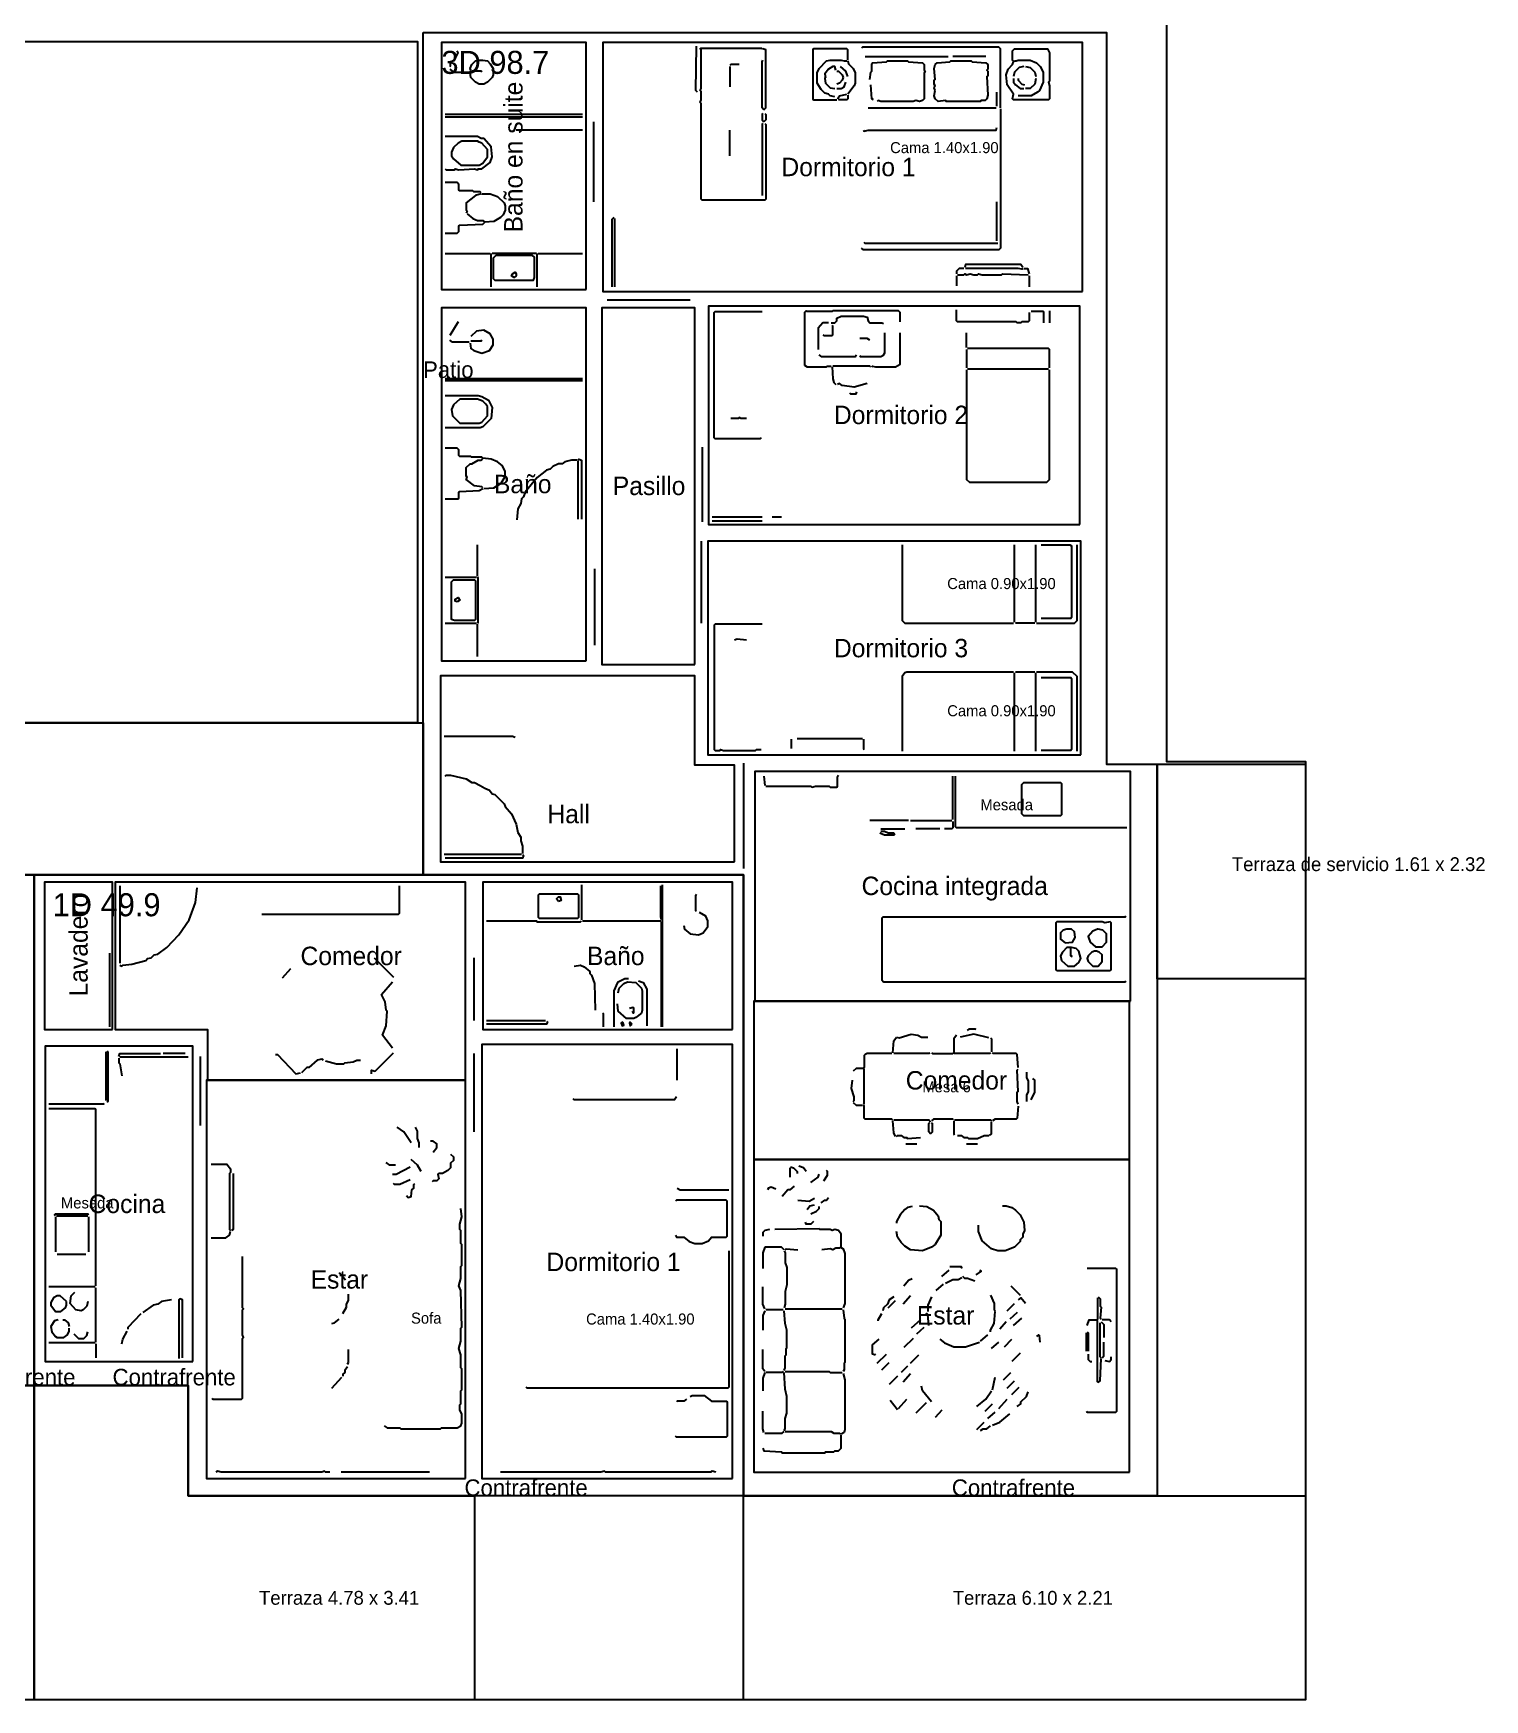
# Model space of a CAD drawing. Header units: metres. Extents: x 0 to 142, y 0 to 33.
# Drawn here: x 16.55 to 32.3, y 0 to 18.08 of the extents above; entities that cross this region are included whole.
import ezdxf

# ---------------------------------------------------------------- set-up
doc = ezdxf.new("R2010")
doc.units = ezdxf.units.M
for name, color, linetype in [('Trazo_Cotas', 9, 'Continuous'), ('Trazo_Entrada', 1, 'Continuous'), ('Trazo_Equipamiento', 8, 'Continuous'), ('Trazo_Estancias', 3, 'Continuous'), ('Trazo_Fachada', 30, 'Continuous'), ('Trazo_Pasillo', 9, 'Continuous'), ('Trazo_Patios', 3, 'Continuous'), ('Trazo_Puertas', 1, 'Continuous'), ('Trazo_Terreno', 7, 'Continuous'), ('Trazo_Unidad', 7, 'Continuous'), ('Trazo_Ventanas', 5, 'Continuous')]:
    doc.layers.add(name, color=color, linetype=linetype)

msp = doc.modelspace()

# ---------------------------------------------------------------- linework, layer by layer
at = {"layer": 'Trazo_Cotas'}
for points in [[(28.75, 10.15), (30.36, 10.15), (30.36, 7.82), (28.75, 7.82)], [(11.52, 2.21), (14.8, 2.21), (14.8, 3.41), (16.56, 3.41), (16.56, 0), (11.52, 0)], [(16.56, 3.41), (18.23, 3.41), (18.23, 2.21), (21.34, 2.21), (21.34, 0), (16.56, 0)], [(24.26, 2.21), (30.36, 2.21), (30.36, 0), (24.26, 0)]]:
    msp.add_lwpolyline(points, close=True, dxfattribs=at)
at = {"layer": 'Trazo_Entrada'}
for p, q in [((20.78, 10.03), (20.78, 9.16)), ((17.47, 8.95), (18.29, 8.95))]:
    msp.add_line(p, q, dxfattribs=at)
at = {"layer": 'Trazo_Equipamiento', "color": 9}
for p, q in [((24.11, 17.72), (24.11, 17.5)), ((25.58, 17.83), (26.48, 17.83)), ((26.89, 17.83), (26.53, 17.83)), ((27.01, 17.29), (27.01, 17.44)), ((25.61, 17.27), (27, 17.27)), ((24.11, 16.75), (24.11, 17.03)), ((27.01, 15.83), (27.01, 16.25)), ((22.86, 16.07), (22.86, 15.33)), ((26.57, 15.45), (26.57, 15.34)), ((27.36, 15.45), (27.36, 15.33)), ((27.58, 15.07), (27.58, 14.94)), ((26.68, 14.67), (26.68, 14.83)), ((26.68, 14.65), (26.68, 14.45)), ((26.69, 14.44), (27.57, 14.44)), ((24.46, 12.83), (23.92, 12.83)), ((23.92, 12.79), (24.46, 12.79)), ((24.67, 12.83), (24.57, 12.83)), ((27.2, 11.69), (27.2, 12.53)), ((27.43, 11.69), (27.43, 12.53)), ((27.42, 11.68), (27.21, 11.68)), ((27.2, 10.29), (27.2, 11.14)), ((27.42, 11.15), (27.21, 11.15)), ((27.43, 10.29), (27.43, 11.14)), ((24.78, 10.32), (24.78, 10.42)), ((24.84, 10.43), (25.55, 10.43)), ((21.85, 9.17), (21.01, 9.17)), ((17.49, 8.83), (17.49, 7.99)), ((20.25, 8.05), (20.46, 7.84)), ((19.34, 7.93), (19.25, 7.83)), ((23.54, 6.72), (23.54, 7.06)), ((26.02, 6.03), (26.14, 6.03)), ((26.68, 6.03), (26.8, 6.03)), ((24.76, 5.77), (24.76, 5.67)), ((19.94, 4.55), (19.87, 4.63)), ((26.41, 4.59), (26.49, 4.66)), ((26.07, 4.38), (25.99, 4.29)), ((26.35, 4.44), (26.43, 4.51)), ((27.16, 4.49), (27.26, 4.39)), ((24.69, 4.23), (24.5, 4.23)), ((24.71, 4.24), (25.33, 4.24)), ((25.83, 4.25), (25.91, 4.33)), ((27.12, 4.22), (27.2, 4.3)), ((27.23, 4.2), (27.15, 4.13)), ((26.18, 4.12), (26.08, 4.03)), ((26.14, 3.97), (26.22, 4.04)), ((27.11, 4.1), (27.04, 4.02)), ((27.19, 4.06), (27.28, 4.14)), ((27.98, 3.78), (27.98, 3.98)), ((26.1, 3.92), (26, 3.82)), ((26.83, 3.89), (26.91, 3.96)), ((26.95, 3.81), (27.03, 3.88)), ((27.09, 3.83), (27.17, 3.91)), ((25.71, 3.65), (25.81, 3.75)), ((25.76, 3.58), (25.84, 3.66)), ((26.04, 3.62), (25.97, 3.55)), ((26.07, 3.65), (26.16, 3.74)), ((27.26, 3.76), (27.17, 3.67)), ((19.79, 3.38), (19.9, 3.5)), ((25.93, 3.51), (25.84, 3.42)), ((25.99, 3.45), (26.07, 3.54)), ((26.96, 3.36), (26.99, 3.5)), ((27.08, 3.47), (27.16, 3.55)), ((27.12, 3.38), (27.2, 3.46)), ((25.94, 3.16), (26.03, 3.26)), ((27.03, 3.16), (27.12, 3.26)), ((27.17, 3.31), (27.25, 3.39)), ((25.85, 3.25), (25.93, 3.15)), ((26.24, 3.22), (26.13, 3.11)), ((26.41, 3.14), (26.34, 3.06)), ((26.88, 3.13), (26.96, 3.21)), ((26.91, 3.05), (26.99, 3.12)), ((26.79, 2.93), (26.87, 3.01)), ((20.85, 2.47), (19.89, 2.47))]:
    msp.add_line(p, q, dxfattribs=at)
at = {"layer": 'Trazo_Equipamiento', "color": 8}
for p, q in [((22.51, 17.2), (21.02, 17.2)), ((22.51, 17.17), (21.02, 17.17)), ((22.51, 17.03), (21.79, 17.03)), ((21.02, 15.69), (21.51, 15.69)), ((21.52, 15.33), (21.52, 15.69)), ((22.01, 15.69), (21.53, 15.69)), ((22.02, 15.33), (22.02, 15.69)), ((22.03, 15.69), (22.51, 15.69)), ((21.16, 14.95), (21.07, 14.8)), ((22.51, 14.33), (21.02, 14.33)), ((22.51, 14.31), (21.02, 14.31)), ((22.46, 13.44), (22.46, 12.81)), ((21.37, 12.19), (21.37, 12.53)), ((21.02, 12.18), (21.36, 12.18)), ((21.02, 11.68), (21.36, 11.68)), ((21.37, 11.32), (21.37, 11.67)), ((24.48, 10.02), (24.49, 9.92)), ((26.53, 9.55), (26.53, 10.02)), ((26.05, 9.54), (25.63, 9.54)), ((25.75, 9.45), (26.01, 9.45)), ((26.07, 9.54), (26.52, 9.54)), ((26.39, 9.45), (26.13, 9.45)), ((22.5, 8.84), (22.5, 8.46)), ((23.38, 7.3), (23.38, 8.84)), ((22.51, 8.45), (23.36, 8.45)), ((23.37, 7.3), (23.37, 8.44)), ((17.38, 7.3), (17.38, 8.1)), ((21.47, 7.37), (22.11, 7.37)), ((17.34, 6.5), (17.34, 7.03)), ((18.23, 6.97), (17.49, 6.97)), ((18.2, 7.01), (17.96, 7.01)), ((16.8, 5.25), (17.14, 5.25)), ((16.79, 5.24), (16.79, 4.86)), ((17.15, 5.24), (17.15, 4.86)), ((17.12, 4.83), (16.81, 4.83)), ((17.22, 4.48), (16.72, 4.48)), ((17.23, 3.88), (17.23, 4.47)), ((17.22, 3.87), (16.72, 3.87)), ((17.23, 3.86), (17.23, 3.71))]:
    msp.add_line(p, q, dxfattribs=at)
at = {"layer": 'Trazo_Equipamiento', "color": 9}
for points in [[(23.76, 17.44), (23.74, 17.46), (23.75, 17.94)], [(24.49, 17.1), (24.5, 17.09), (24.5, 16.28), (24.49, 16.27), (23.81, 16.27), (23.8, 16.28), (23.8, 17.32), (23.79, 17.33), (23.8, 17.36), (23.8, 17.45), (23.79, 17.46), (23.8, 17.48), (23.8, 17.9), (23.79, 17.91), (23.8, 17.92), (24.45, 17.92), (24.46, 17.91)], [(24.48, 17.25), (24.5, 17.27), (24.5, 17.9), (24.47, 17.91)], [(25.39, 17.79), (25.39, 17.9), (25.38, 17.91), (25.02, 17.91), (25.01, 17.9), (25.01, 17.37), (25.02, 17.36), (25.27, 17.36)], [(27.05, 17.27), (27.05, 17.91), (27.03, 17.93), (25.55, 17.93), (25.54, 17.92)], [(24.21, 17.74), (24.12, 17.74), (24.11, 17.73)], [(24.48, 17.25), (24.46, 17.27), (24.46, 17.77), (24.47, 17.79)], [(25.25, 17.39), (25.2, 17.4), (25.18, 17.42), (25.14, 17.43), (25.1, 17.47), (25.06, 17.54), (25.06, 17.65), (25.08, 17.7), (25.16, 17.78), (25.2, 17.79), (25.32, 17.79), (25.35, 17.78), (25.38, 17.78)], [(25.26, 17.68), (25.25, 17.72), (25.23, 17.72), (25.18, 17.69), (25.14, 17.64), (25.15, 17.6)], [(25.39, 17.61), (25.37, 17.67), (25.31, 17.72)], [(25.39, 17.78), (25.4, 17.75), (25.45, 17.7), (25.47, 17.65), (25.47, 17.54), (25.46, 17.51), (25.39, 17.42)], [(25.63, 17.58), (25.64, 17.66), (25.65, 17.67), (25.65, 17.75), (25.66, 17.76), (25.81, 17.77), (25.82, 17.78), (26.04, 17.78), (26.05, 17.77), (26.2, 17.76), (26.22, 17.74), (26.22, 17.68), (26.23, 17.67), (26.22, 17.65), (26.22, 17.37), (26.2, 17.35), (26.17, 17.34), (26.13, 17.35), (26.1, 17.34), (25.75, 17.34), (25.72, 17.35), (25.71, 17.34)], [(27.3, 17.72), (27.25, 17.71), (27.2, 17.66), (27.19, 17.61)], [(27.2, 17.78), (27.22, 17.78), (27.24, 17.79), (27.37, 17.79), (27.44, 17.76), (27.48, 17.72), (27.51, 17.66), (27.51, 17.55), (27.47, 17.46), (27.45, 17.44), (27.38, 17.4), (27.24, 17.4)], [(27.32, 17.72), (27.37, 17.71), (27.42, 17.66), (27.43, 17.61)], [(25.15, 17.6), (25.14, 17.59), (25.15, 17.54), (25.2, 17.49), (25.25, 17.48)], [(25.27, 17.67), (25.29, 17.67), (25.33, 17.63), (25.34, 17.6)], [(25.34, 17.6), (25.33, 17.57), (25.3, 17.54), (25.27, 17.53)], [(25.27, 17.48), (25.32, 17.48), (25.35, 17.5), (25.37, 17.55)], [(27.19, 17.59), (27.19, 17.55), (27.21, 17.52), (27.26, 17.48), (27.3, 17.48)], [(27.24, 17.59), (27.24, 17.57), (27.28, 17.53), (27.31, 17.52)], [(27.43, 17.59), (27.42, 17.53), (27.37, 17.48), (27.32, 17.48)], [(25.28, 17.37), (25.3, 17.4), (25.38, 17.42)], [(25.39, 17.41), (25.39, 17.37), (25.38, 17.36), (25.29, 17.36)], [(25.67, 17.36), (25.65, 17.37), (25.64, 17.52)], [(24.47, 17.21), (24.46, 17.2), (24.46, 17.14), (24.48, 17.12)], [(24.49, 17.21), (24.5, 17.2), (24.5, 17.14), (24.48, 17.12)], [(27.05, 17.26), (27.05, 15.75), (27.03, 15.73), (25.56, 15.73), (25.54, 15.75)], [(24.47, 17.1), (24.46, 17.09), (24.46, 16.32)], [(25.56, 17.03), (25.57, 17.02), (25.61, 17.03), (27, 17.03), (27.01, 17.06)], [(22.85, 16.08), (22.83, 16.06), (22.83, 15.33)], [(27.02, 15.8), (25.58, 15.8), (25.57, 15.81)], [(27.29, 15.54), (27.27, 15.57), (26.67, 15.57), (26.66, 15.54)], [(26.65, 15.53), (26.6, 15.53), (26.57, 15.5), (26.57, 15.47)], [(26.58, 15.46), (26.65, 15.46), (26.66, 15.47), (26.68, 15.46), (26.72, 15.47), (26.76, 15.46), (26.8, 15.46), (26.81, 15.47), (26.85, 15.46), (27.06, 15.46), (27.07, 15.47), (27.35, 15.46)], [(27.29, 15.53), (27.28, 15.52), (27.24, 15.53), (26.67, 15.53)], [(27.3, 15.53), (27.34, 15.53), (27.36, 15.47)], [(24.45, 13.69), (24.44, 13.68), (23.95, 13.68), (23.94, 13.69), (23.94, 15.05), (23.95, 15.06), (24.46, 15.06)], [(25.96, 14.95), (25.96, 15.05), (25.94, 15.07), (25.23, 15.07), (25.22, 15.06), (24.95, 15.06), (24.94, 15.07), (24.92, 15.05), (24.92, 14.48), (24.95, 14.46), (25.16, 14.46), (25.17, 14.47), (25.21, 14.47)], [(25.21, 14.94), (25.25, 14.94), (25.27, 14.96), (25.27, 14.99), (25.32, 15.01), (25.56, 15.01), (25.6, 15), (25.61, 14.96), (25.63, 14.94), (25.76, 14.94), (25.78, 14.93)], [(27.36, 15.05), (27.36, 14.96), (27.35, 14.95), (27.28, 14.95), (27.27, 14.94), (27.23, 14.94), (27.22, 14.95), (26.58, 14.95), (26.57, 14.96), (26.57, 15.08)], [(27.52, 14.94), (27.52, 15.05), (27.51, 15.06), (27.38, 15.06)], [(25.18, 14.94), (25.12, 14.94), (25.07, 14.88), (25.07, 14.65)], [(25.12, 14.81), (25.13, 14.8), (25.22, 14.8), (25.23, 14.81), (25.23, 14.9), (25.22, 14.91)], [(25.79, 14.83), (25.79, 14.61), (25.77, 14.58), (25.75, 14.57), (25.53, 14.57), (25.52, 14.58)], [(25.65, 14.46), (25.66, 14.47), (25.69, 14.46), (25.91, 14.46), (25.96, 14.49), (25.96, 14.83)], [(25.63, 14.75), (25.6, 14.77), (25.52, 14.77)], [(27.58, 14.45), (27.58, 14.65), (27.57, 14.66), (26.69, 14.66)], [(25.48, 14.59), (25.47, 14.57), (25.11, 14.57), (25.08, 14.59)], [(25.64, 14.46), (25.63, 14.47), (25.23, 14.47)], [(25.22, 14.46), (25.23, 14.33), (25.24, 14.29), (25.26, 14.27)], [(26.68, 14.43), (26.68, 13.24), (26.71, 13.21), (27.55, 13.21), (27.58, 13.24), (27.58, 14.43)], [(25.6, 14.28), (25.46, 14.24), (25.33, 14.26), (25.3, 14.28), (25.28, 14.27)], [(25.41, 14.18), (25.42, 14.17), (25.48, 14.17), (25.49, 14.19)], [(24.29, 13.9), (24.23, 13.9), (24.22, 13.91), (24.2, 13.9), (24.12, 13.9)], [(25.98, 12.53), (25.98, 11.71), (26.01, 11.68), (27.19, 11.68)], [(27.44, 11.68), (27.85, 11.68), (27.88, 11.71), (27.88, 12.53)], [(27.49, 12.53), (27.8, 12.53), (27.82, 12.52), (27.82, 11.74), (27.81, 11.73), (27.49, 11.73)], [(24.46, 11.67), (23.95, 11.67), (23.94, 11.66), (23.94, 10.31), (23.95, 10.3), (24, 10.3), (24.01, 10.31), (24.04, 10.3), (24.39, 10.3), (24.4, 10.31), (24.45, 10.31)], [(24.16, 11.5), (24.19, 11.51), (24.29, 11.5)], [(27.19, 11.15), (26.03, 11.15), (26.01, 11.14), (25.98, 11.1), (25.98, 10.29)], [(27.88, 10.29), (27.88, 11.1), (27.83, 11.15), (27.44, 11.15)], [(27.49, 11.09), (27.81, 11.09), (27.82, 11.08), (27.82, 10.31), (27.81, 10.3), (27.49, 10.3)], [(21.78, 10.44), (21.75, 10.45), (21.01, 10.45)], [(25.56, 10.42), (25.56, 10.32), (25.57, 10.31)], [(21.02, 10.02), (21.03, 10.03), (21.08, 10.03), (21.25, 9.99), (21.31, 9.95), (21.34, 9.95), (21.4, 9.92), (21.45, 9.89), (21.5, 9.87), (21.53, 9.83), (21.56, 9.82), (21.66, 9.72), (21.67, 9.69), (21.74, 9.61), (21.79, 9.5), (21.81, 9.41), (21.84, 9.36), (21.84, 9.32), (21.86, 9.26), (21.86, 9.18)], [(21.86, 9.17), (21.87, 9.16), (21.86, 9.13), (21.02, 9.13)], [(17.49, 7.97), (17.51, 7.96), (17.52, 7.97), (17.62, 7.98), (17.77, 8.02), (17.79, 8.04), (17.83, 8.05), (17.86, 8.08), (17.9, 8.09), (18, 8.16), (18.13, 8.3), (18.24, 8.46), (18.31, 8.65), (18.33, 8.81)], [(20.52, 8.83), (20.52, 8.53), (20.51, 8.52), (19.03, 8.52)], [(20.45, 7.07), (20.34, 7.21), (20.38, 7.31), (20.39, 7.47), (20.38, 7.48), (20.37, 7.57), (20.33, 7.65), (20.45, 7.79)], [(26.69, 7.26), (26.71, 7.28), (26.77, 7.28), (26.78, 7.27)], [(25.88, 7.02), (25.89, 7.15), (25.92, 7.19)], [(25.92, 7.19), (25.95, 7.18), (26.08, 7.22), (26.15, 7.21), (26.19, 7.19), (26.26, 7.19)], [(26.57, 7.21), (26.54, 7.17), (26.54, 7.02)], [(26.92, 7.18), (26.76, 7.22), (26.61, 7.19)], [(26.94, 7.18), (26.95, 7.17), (26.95, 7.03)], [(19.18, 7), (19.2, 7), (19.4, 6.79), (19.45, 6.8)], [(19.7, 6.94), (19.68, 6.95), (19.63, 6.94), (19.54, 6.86), (19.52, 6.86), (19.46, 6.8)], [(19.72, 6.93), (19.84, 6.9), (19.92, 6.9), (19.93, 6.91), (20.02, 6.92), (20.06, 6.94), (20.1, 6.94)], [(20.22, 6.79), (20.22, 6.83), (20.26, 6.82), (20.46, 7.02)], [(25.87, 7.01), (25.6, 7.01), (25.58, 7), (25.57, 6.99), (25.57, 6.86), (25.56, 6.85)], [(26.28, 7.02), (26.27, 7.01), (25.89, 7.01)], [(26.3, 7.02), (26.31, 7.01), (26.53, 7.01), (26.54, 7.02)], [(26.94, 7.02), (26.93, 7.01), (26.55, 7.01), (26.54, 7.02)], [(27.24, 6.86), (27.23, 7), (27.22, 7.01), (26.97, 7.01), (26.96, 7.02)], [(25.45, 6.49), (25.46, 6.5), (25.46, 6.54), (25.43, 6.63), (25.44, 6.72)], [(25.56, 6.85), (25.48, 6.85), (25.45, 6.82)], [(25.56, 6.46), (25.57, 6.47), (25.57, 6.84), (25.56, 6.85)], [(27.24, 6.46), (27.23, 6.49), (27.23, 6.59), (27.24, 6.6), (27.23, 6.83), (27.24, 6.84)], [(27.33, 6.81), (27.33, 6.75), (27.35, 6.71), (27.35, 6.6), (27.33, 6.56), (27.33, 6.49)], [(27.38, 6.51), (27.42, 6.59), (27.42, 6.72), (27.4, 6.74)], [(23.53, 6.54), (23.51, 6.51), (22.42, 6.51), (22.41, 6.52)], [(25.45, 6.48), (25.48, 6.45), (25.55, 6.45)], [(25.88, 6.29), (25.87, 6.3), (25.58, 6.3), (25.57, 6.31), (25.57, 6.44), (25.56, 6.45)], [(27.24, 6.44), (27.23, 6.31), (27.22, 6.3), (26.99, 6.3), (26.96, 6.28)], [(20.65, 6.04), (20.57, 6.16), (20.5, 6.21)], [(20.74, 5.99), (20.74, 6.04), (20.72, 6.09), (20.72, 6.17), (20.7, 6.21)], [(25.91, 6.11), (25.89, 6.15), (25.88, 6.28)], [(25.89, 6.29), (26.27, 6.29), (26.29, 6.27)], [(26.29, 6.14), (26.27, 6.16), (26.27, 6.25), (26.28, 6.26)], [(26.29, 6.14), (26.31, 6.16), (26.31, 6.25), (26.3, 6.26)], [(26.53, 6.29), (26.53, 6.3), (26.32, 6.3), (26.3, 6.28)], [(26.54, 6.28), (26.54, 6.14), (26.55, 6.13)], [(26.55, 6.29), (26.94, 6.29), (26.95, 6.28)], [(26.93, 6.12), (26.95, 6.14), (26.95, 6.27)], [(20.89, 5.94), (20.93, 5.99), (20.93, 6.03), (20.89, 6.06), (20.86, 6.06)], [(25.92, 6.11), (25.93, 6.12), (25.97, 6.12), (26, 6.1), (26.03, 6.1), (26.04, 6.09), (26.18, 6.1)], [(26.58, 6.12), (26.62, 6.12), (26.65, 6.1), (26.69, 6.1), (26.7, 6.09), (26.8, 6.09), (26.87, 6.12), (26.92, 6.12)], [(18.48, 5.81), (18.65, 5.81), (18.69, 5.76), (18.69, 5.72), (18.68, 5.71), (18.68, 5.1), (18.69, 5.09)], [(20.48, 5.8), (20.42, 5.8), (20.38, 5.83)], [(20.76, 5.73), (20.72, 5.8), (20.65, 5.86)], [(21.08, 5.92), (21.11, 5.89), (21.11, 5.85), (21.08, 5.82), (21.08, 5.77), (21.05, 5.74), (20.99, 5.71), (20.95, 5.71), (20.94, 5.7), (20.95, 5.65), (20.93, 5.63), (20.89, 5.63), (20.88, 5.62)], [(24.94, 5.73), (24.91, 5.77), (24.86, 5.79)], [(18.72, 5.71), (18.72, 5.1), (18.7, 5.09)], [(20.45, 5.7), (20.49, 5.7), (20.64, 5.78)], [(20.64, 5.64), (20.53, 5.59), (20.47, 5.59), (20.46, 5.6)], [(24.77, 5.78), (24.8, 5.77), (24.84, 5.73), (24.84, 5.71)], [(24.99, 5.61), (25.07, 5.67), (25.08, 5.7)], [(25.13, 5.63), (25.17, 5.69), (25.17, 5.73), (25.16, 5.74)], [(20.6, 5.47), (20.62, 5.45), (20.65, 5.46), (20.66, 5.53), (20.68, 5.55), (20.68, 5.59), (20.69, 5.6)], [(23.54, 5.55), (23.57, 5.53), (24.1, 5.53)], [(24.61, 5.54), (24.56, 5.56), (24.53, 5.55), (24.52, 5.53)], [(24.81, 5.57), (24.76, 5.53), (24.74, 5.53), (24.68, 5.46)], [(24.85, 5.42), (24.97, 5.41), (25.03, 5.44)], [(25.1, 5.39), (25.14, 5.42), (25.16, 5.42), (25.18, 5.45)], [(20.36, 2.97), (20.39, 2.95), (20.53, 2.95), (20.54, 2.94), (20.97, 2.94), (20.98, 2.95), (21.15, 2.95), (21.19, 2.97), (21.2, 3), (21.2, 3.1), (21.18, 3.14), (21.18, 3.2), (21.19, 3.21), (21.19, 3.35), (21.2, 3.36), (21.2, 3.59), (21.19, 3.6), (21.19, 3.74), (21.17, 3.81), (21.19, 3.89), (21.19, 4.03), (21.2, 4.04), (21.19, 4.44), (21.17, 4.49), (21.19, 4.57), (21.19, 4.7), (21.2, 4.71), (21.2, 4.94), (21.19, 4.95), (21.19, 5.09), (21.18, 5.1), (21.18, 5.16), (21.2, 5.24), (21.19, 5.33)], [(23.52, 5.04), (23.53, 5.02), (23.61, 5.02), (23.67, 4.97), (23.73, 4.95), (23.81, 4.95), (23.88, 4.98), (23.91, 5.02), (24.07, 5.02), (24.08, 5.03), (24.08, 5.41), (24.07, 5.42), (23.53, 5.42), (23.52, 5.41)], [(24.95, 5.32), (24.98, 5.36), (25.03, 5.37)], [(24.99, 5.27), (25.05, 5.3), (25.08, 5.33), (25.08, 5.35)], [(26.17, 5.36), (26.25, 5.35), (26.32, 5.31), (26.37, 5.25), (26.38, 5.21), (26.4, 5.19), (26.4, 5.04), (26.34, 4.94), (26.3, 4.91), (26.2, 4.87), (26.07, 4.88), (26.01, 4.92), (25.97, 4.96), (25.93, 5.02), (25.92, 5.08)], [(26.09, 5.35), (26.04, 5.34), (26.01, 5.32), (25.96, 5.26), (25.92, 5.19), (25.92, 5.17)], [(27.07, 5.36), (27.11, 5.36), (27.17, 5.34), (27.21, 5.31), (27.26, 5.26), (27.3, 5.18), (27.31, 5.09), (27.29, 5.05), (27.29, 5.02), (27.26, 4.99), (27.26, 4.97), (27.2, 4.91), (27.1, 4.87), (27.02, 4.87), (26.95, 4.89), (26.85, 4.98), (26.81, 5.08), (26.81, 5.15)], [(18.48, 5.01), (18.64, 5.01), (18.68, 5.04), (18.69, 5.08)], [(24.54, 5.1), (24.49, 5.09), (24.47, 5.07), (24.47, 5.03)], [(25.31, 4.91), (25.32, 4.92), (25.32, 5.05), (25.29, 5.09), (25.25, 5.1), (25.22, 5.09), (25.2, 5.1), (25.09, 5.1), (25.08, 5.11), (24.6, 5.1)], [(25.02, 5.19), (24.99, 5.16), (24.94, 5.16), (24.93, 5.18)], [(24.49, 4.91), (24.47, 4.85), (24.47, 4.68)], [(24.7, 4.88), (24.67, 4.91), (24.49, 4.91)], [(24.71, 4.88), (24.72, 4.89), (24.85, 4.88)], [(25.31, 4.91), (25.3, 4.9), (25.26, 4.9), (25.23, 4.88), (25.2, 4.89), (25.11, 4.88)], [(25.31, 4.91), (25.34, 4.89), (25.36, 4.84), (25.36, 4.3), (25.34, 4.25)], [(18.49, 3.27), (18.5, 3.26), (18.81, 3.26), (18.82, 3.27), (18.82, 3.92), (18.83, 3.93), (18.82, 3.96), (18.82, 4.23), (18.83, 4.24), (18.82, 4.25), (18.82, 4.81)], [(24.1, 4.87), (24.1, 3.39), (24.09, 3.38), (21.91, 3.38), (21.9, 3.39)], [(24.7, 4.87), (24.71, 4.85), (24.71, 4.74), (24.73, 4.69), (24.73, 4.5), (24.71, 4.43), (24.71, 4.29), (24.7, 4.25)], [(26, 4.49), (26.05, 4.55), (26.09, 4.57)], [(26.45, 4.52), (26.53, 4.56), (26.59, 4.56), (26.63, 4.58)], [(26.5, 4.7), (26.62, 4.7), (26.63, 4.69), (26.62, 4.68)], [(26.77, 4.54), (26.69, 4.57), (26.66, 4.57), (26.64, 4.59)], [(26.82, 4.66), (26.84, 4.65), (26.78, 4.61)], [(27.98, 3.13), (27.99, 3.12), (28.3, 3.12), (28.31, 3.13), (28.31, 4.67), (28.3, 4.68), (27.99, 4.68)], [(19.91, 4.19), (19.95, 4.26), (19.95, 4.29), (19.97, 4.33), (19.97, 4.4)], [(24.49, 4.24), (24.47, 4.29), (24.47, 4.48)], [(25.89, 4.37), (25.84, 4.34), (25.82, 4.29), (25.78, 4.25), (25.77, 4.22)], [(26.3, 4.37), (26.26, 4.28), (26.26, 4.21)], [(26.94, 4.39), (26.98, 4.3), (26.98, 4.23), (26.99, 4.22)], [(27.32, 4.3), (27.27, 4.36), (27.24, 4.34)], [(28.1, 4.36), (28.1, 4.13), (28.09, 4.12)], [(28.11, 4.37), (28.13, 4.35), (28.13, 4.27), (28.14, 4.26), (28.13, 4.14), (28.14, 4.13)], [(24.49, 4.22), (24.47, 4.17), (24.47, 4.01)], [(24.7, 3.57), (24.71, 3.6), (24.71, 3.73), (24.72, 3.74), (24.72, 3.81), (24.73, 3.82), (24.73, 4.01), (24.71, 4.08), (24.7, 4.22)], [(25.34, 4.23), (25.35, 4.14), (25.36, 4.13), (25.36, 3.66), (25.35, 3.65), (25.35, 3.58), (25.34, 3.56)], [(25.72, 4.11), (25.72, 4.12), (25.76, 4.19)], [(26.27, 4.06), (26.26, 4.18), (26.25, 4.19), (26.23, 4.17)], [(26.94, 3.99), (26.94, 4.01), (26.98, 4.08), (26.99, 4.21)], [(19.79, 4.08), (19.82, 4.09), (19.87, 4.13)], [(27.99, 4.06), (28.01, 4.12), (28.09, 4.12)], [(27.99, 3.99), (28, 3.98), (28, 3.78)], [(28.11, 3.44), (28.1, 3.45), (28.1, 4.11), (28.09, 4.12)], [(28.14, 3.71), (28.13, 3.72), (28.13, 4.09)], [(28.14, 4.1), (28.17, 4.07), (28.17, 3.93)], [(28.25, 4.1), (28.23, 4.12), (28.15, 4.12)], [(19.96, 3.64), (19.97, 3.66), (19.97, 3.8)], [(24.49, 3.56), (24.47, 3.59), (24.47, 3.8)], [(25.69, 3.75), (25.68, 3.74), (25.66, 3.75), (25.66, 3.85), (25.73, 3.91)], [(26.39, 3.91), (26.44, 3.87), (26.54, 3.83), (26.67, 3.83), (26.82, 3.88)], [(27.48, 3.88), (27.47, 3.95), (27.46, 3.96), (27.44, 3.94)], [(28.15, 3.71), (28.17, 3.73), (28.17, 3.88)], [(28, 3.75), (28, 3.69), (28.02, 3.67), (28.04, 3.67)], [(28.11, 3.44), (28.13, 3.46), (28.14, 3.7)], [(28.18, 3.68), (28.23, 3.67), (28.25, 3.69), (28.25, 3.72)], [(19.96, 3.61), (19.93, 3.57), (19.93, 3.55), (19.91, 3.53), (19.91, 3.51)], [(24.49, 3.55), (24.47, 3.49), (24.47, 3.35)], [(24.69, 3.56), (24.68, 3.55), (24.5, 3.55)], [(24.7, 2.92), (24.71, 2.94), (24.71, 3.05), (24.73, 3.11), (24.73, 3.29), (24.71, 3.37), (24.7, 3.55)], [(24.71, 3.56), (25.19, 3.56), (25.2, 3.55), (25.33, 3.55)], [(25.34, 3.54), (25.36, 3.47), (25.36, 2.93), (25.35, 2.9), (25.32, 2.88)], [(23.68, 3.29), (23.7, 3.3), (23.83, 3.3), (23.91, 3.24), (24.07, 3.24), (24.08, 3.23), (24.08, 2.86), (24.07, 2.85), (23.53, 2.85), (23.52, 2.86)], [(23.64, 3.26), (23.61, 3.24), (23.54, 3.24), (23.53, 3.23)], [(26.3, 3.23), (26.2, 3.35), (26.19, 3.4)], [(26.79, 3.18), (26.89, 3.26), (26.95, 3.35)], [(27.23, 3.18), (27.27, 3.21), (27.27, 3.23), (27.33, 3.29), (27.35, 3.34)], [(24.48, 2.9), (24.47, 2.94), (24.47, 3.13)], [(26.96, 2.98), (27.04, 3.01), (27.15, 3.1)], [(24.49, 2.89), (24.68, 2.89), (24.7, 2.91)], [(24.71, 2.91), (25.21, 2.91), (25.24, 2.89), (25.3, 2.89), (25.31, 2.88)], [(26.83, 2.92), (26.86, 2.94), (26.9, 2.94), (26.94, 2.97)], [(24.47, 2.73), (24.48, 2.7), (24.67, 2.69), (24.68, 2.68), (25.14, 2.68), (25.15, 2.69), (25.24, 2.69), (25.25, 2.7), (25.29, 2.7), (25.32, 2.73), (25.32, 2.87)], [(19.77, 2.47), (19.72, 2.47), (19.71, 2.48), (19.68, 2.47), (18.59, 2.47), (18.55, 2.48), (18.53, 2.47)], [(23.96, 2.47), (23.92, 2.48), (23.9, 2.47), (22.76, 2.47), (22.75, 2.48), (22.71, 2.47), (21.62, 2.47)]]:
    msp.add_lwpolyline(points, dxfattribs=at)
for points in [[(27.19, 17.78), (27.18, 17.79), (27.18, 17.89), (27.2, 17.91), (27.56, 17.91), (27.58, 17.87), (27.58, 17.56), (27.57, 17.55), (27.58, 17.51), (27.58, 17.37), (27.57, 17.36), (27.19, 17.36), (27.18, 17.37), (27.19, 17.42), (27.12, 17.52), (27.11, 17.63), (27.13, 17.69), (27.18, 17.74), (27.19, 17.77)], [(26.34, 17.46), (26.33, 17.49), (26.34, 17.51), (26.33, 17.53), (26.33, 17.57), (26.34, 17.58), (26.33, 17.7), (26.34, 17.74), (26.36, 17.76), (26.5, 17.77), (26.51, 17.78), (26.73, 17.78), (26.74, 17.77), (26.89, 17.76), (26.91, 17.74), (26.91, 17.69), (26.9, 17.68), (26.91, 17.67), (26.91, 17.62), (26.9, 17.61), (26.91, 17.41), (26.9, 17.37), (26.88, 17.35), (26.84, 17.35), (26.83, 17.34), (26.46, 17.34), (26.45, 17.35), (26.37, 17.34), (26.34, 17.37), (26.33, 17.4)]]:
    msp.add_lwpolyline(points, close=True, dxfattribs=at)
at = {"layer": 'Trazo_Equipamiento', "color": 8}
for points in [[(21.07, 17.72), (21.08, 17.73), (21.08, 17.77), (21.12, 17.79), (21.16, 17.87), (21.15, 17.89)], [(21.07, 17.69), (21.11, 17.66), (21.28, 17.66)], [(21.42, 17.66), (21.41, 17.67), (21.31, 17.67)], [(21.02, 16.61), (21.03, 16.6), (21.12, 16.6), (21.13, 16.61), (21.17, 16.6), (21.34, 16.61), (21.37, 16.6), (21.38, 16.61), (21.42, 16.61), (21.51, 16.68), (21.53, 16.74), (21.52, 16.85), (21.44, 16.94), (21.41, 16.94), (21.37, 16.96), (21.02, 16.96)], [(21.41, 16.35), (21.4, 16.36), (21.33, 16.36), (21.32, 16.37), (21.18, 16.37), (21.17, 16.38), (21.17, 16.44), (21.15, 16.46), (21.02, 16.46)], [(21.41, 16.34), (21.35, 16.32), (21.25, 16.24), (21.25, 16.16), (21.26, 16.15), (21.25, 16.13)], [(21.42, 16.34), (21.51, 16.34), (21.59, 16.31), (21.66, 16.24), (21.67, 16.21), (21.67, 16.16), (21.65, 16.11), (21.62, 16.08), (21.55, 16.04), (21.45, 16.03)], [(21.26, 16.12), (21.32, 16.07), (21.37, 16.05), (21.43, 16.05), (21.45, 16.03)], [(21.02, 15.91), (21.15, 15.91), (21.17, 15.93), (21.17, 15.99), (21.18, 16), (21.43, 16.01), (21.45, 16.03)], [(21.29, 14.72), (21.3, 14.66), (21.33, 14.64), (21.42, 14.61), (21.5, 14.64), (21.54, 14.7), (21.54, 14.76), (21.51, 14.82), (21.44, 14.86), (21.36, 14.85), (21.3, 14.79)], [(21.28, 14.73), (21.1, 14.73), (21.07, 14.75)], [(21.42, 14.75), (21.41, 14.74), (21.3, 14.74)], [(21.02, 14.15), (21.38, 14.15), (21.42, 14.14), (21.49, 14.1), (21.53, 14.02), (21.52, 13.9), (21.43, 13.81), (21.4, 13.8), (21.02, 13.8)], [(21.43, 13.47), (21.42, 13.48), (21.31, 13.48), (21.3, 13.49), (21.18, 13.49), (21.17, 13.5), (21.17, 13.56), (21.15, 13.58), (21.02, 13.58)], [(21.43, 13.15), (21.42, 13.16), (21.34, 13.17), (21.25, 13.24), (21.26, 13.26), (21.25, 13.28), (21.25, 13.37), (21.29, 13.41), (21.31, 13.41), (21.38, 13.45), (21.41, 13.45), (21.43, 13.47)], [(21.44, 13.14), (21.55, 13.15), (21.63, 13.2), (21.67, 13.27), (21.67, 13.33), (21.64, 13.39), (21.59, 13.43), (21.52, 13.46), (21.43, 13.47)], [(22.45, 13.45), (22.39, 13.45), (22.32, 13.43), (22.29, 13.41), (22.25, 13.41), (22.19, 13.38), (22.16, 13.35), (22.12, 13.34), (22.02, 13.26), (21.89, 13.1), (21.87, 13.05), (21.85, 13.03), (21.84, 12.98), (21.81, 12.92), (21.8, 12.8)], [(22.46, 13.45), (22.47, 13.46), (22.5, 13.45), (22.5, 12.81)], [(21.02, 13.03), (21.16, 13.03), (21.17, 13.04), (21.17, 13.1), (21.18, 13.11), (21.39, 13.12), (21.43, 13.14)], [(21.37, 11.68), (21.38, 11.69), (21.38, 12.17), (21.37, 12.18)], [(24.5, 9.91), (24.99, 9.91), (25, 9.9), (25.04, 9.91), (25.19, 9.91), (25.2, 9.9), (25.27, 9.9), (25.28, 9.91), (25.28, 10.01), (25.29, 10.03)], [(28.42, 9.46), (26.57, 9.46), (26.56, 9.47), (26.56, 10.02)], [(25.9, 9.39), (25.89, 9.4), (25.83, 9.4), (25.79, 9.42), (25.75, 9.42)], [(26.53, 9.53), (26.53, 9.46), (26.52, 9.45), (26.44, 9.45)], [(25.9, 9.39), (25.89, 9.38), (25.79, 9.38), (25.74, 9.4)], [(23.37, 8.46), (23.36, 8.49), (23.36, 8.83)], [(23.75, 8.55), (23.74, 8.56), (23.74, 8.73), (23.75, 8.74)], [(23.61, 8.4), (23.62, 8.36), (23.68, 8.31), (23.77, 8.3), (23.82, 8.32), (23.87, 8.39), (23.87, 8.45), (23.85, 8.5), (23.78, 8.54)], [(28.41, 8.5), (28.4, 8.49), (25.77, 8.49), (25.76, 8.48), (25.76, 7.81), (25.78, 7.79), (28.4, 7.79), (28.41, 7.8)], [(21.47, 8.45), (22.01, 8.45), (22.02, 8.44), (22.49, 8.44), (22.5, 8.45)], [(27.83, 8.06), (27.81, 8.07), (27.81, 8.15)], [(22.42, 7.96), (22.49, 7.97), (22.53, 7.95), (22.59, 7.9), (22.59, 7.88), (22.61, 7.86), (22.64, 7.77), (22.65, 7.48)], [(23.01, 7.82), (22.97, 7.82), (22.89, 7.78), (22.85, 7.69), (22.85, 7.3)], [(22.9, 7.67), (22.91, 7.72), (22.96, 7.77), (23, 7.79), (23.09, 7.78), (23.15, 7.72), (23.16, 7.69), (23.16, 7.48), (23.15, 7.45), (23.09, 7.4), (23.07, 7.39), (22.99, 7.39), (22.9, 7.47), (22.89, 7.55)], [(23.12, 7.8), (23.17, 7.78), (23.21, 7.71), (23.21, 7.31)], [(22.74, 7.3), (22.74, 7.44), (22.73, 7.45)], [(23.05, 7.47), (23.06, 7.45), (23.07, 7.46), (23.07, 7.5), (23.06, 7.51), (23.02, 7.5)], [(22.12, 7.36), (22.13, 7.35), (22.12, 7.33), (21.47, 7.33)], [(17.35, 7.04), (17.36, 7.03), (17.36, 6.49), (17.35, 6.48)], [(17.48, 6.98), (17.49, 7.01), (17.93, 7.01)], [(17.48, 6.96), (17.48, 6.91), (17.49, 6.9), (17.51, 6.77)], [(17.32, 6.47), (17.31, 6.46), (16.72, 6.46)], [(17.23, 4.49), (17.23, 6.4), (17.22, 6.41), (16.72, 6.41)], [(16.79, 5.25), (16.78, 5.26), (16.79, 5.27), (17.14, 5.27), (17.15, 5.26)], [(17.14, 4.32), (17.13, 4.27), (17.09, 4.23), (17.07, 4.22), (17.01, 4.23), (16.95, 4.3), (16.96, 4.38), (17, 4.42)], [(18.05, 4.34), (17.94, 4.32), (17.9, 4.29), (17.85, 4.28), (17.74, 4.2)], [(18.17, 3.71), (18.17, 4.34), (18.14, 4.35), (18.13, 4.34), (18.13, 3.7)], [(17.58, 4.02), (17.58, 4.04), (17.72, 4.19)], [(16.82, 4.12), (16.78, 4.11), (16.74, 4.05), (16.75, 3.99), (16.79, 3.94), (16.81, 3.93), (16.88, 3.93), (16.92, 3.96), (16.94, 4), (16.94, 4.03)], [(16.87, 4.12), (16.89, 4.12), (16.93, 4.09), (16.94, 4.05)], [(16.99, 3.97), (17.04, 3.92), (17.1, 3.92), (17.13, 3.95), (17.14, 3.99)], [(17.51, 3.86), (17.52, 3.91), (17.57, 4)]]:
    msp.add_lwpolyline(points, dxfattribs=at)
for points in [[(21.3, 17.68), (21.29, 17.7), (21.31, 17.74), (21.35, 17.78), (21.39, 17.79), (21.43, 17.79), (21.48, 17.78), (21.51, 17.75), (21.54, 17.7), (21.54, 17.63), (21.53, 17.6), (21.48, 17.55), (21.44, 17.53), (21.39, 17.53), (21.35, 17.55), (21.3, 17.6), (21.29, 17.65)], [(21.39, 16.9), (21.37, 16.91), (21.2, 16.91), (21.16, 16.89), (21.11, 16.84), (21.09, 16.79), (21.09, 16.75), (21.11, 16.72), (21.19, 16.65), (21.39, 16.65), (21.43, 16.67), (21.48, 16.74), (21.48, 16.82), (21.42, 16.89)], [(21.99, 15.43), (21.99, 15.65), (21.97, 15.67), (21.57, 15.67), (21.54, 15.64), (21.54, 15.42), (21.56, 15.4), (21.98, 15.4)], [(21.75, 15.47), (21.78, 15.49), (21.79, 15.47), (21.79, 15.45), (21.77, 15.43), (21.74, 15.45)], [(21.48, 14.03), (21.46, 14.06), (21.43, 14.09), (21.37, 14.11), (21.18, 14.11), (21.11, 14.05), (21.09, 14), (21.1, 13.93), (21.18, 13.85), (21.39, 13.85), (21.42, 13.86), (21.48, 13.93)], [(21.12, 11.71), (21.09, 11.72), (21.09, 12.13), (21.11, 12.15), (21.34, 12.15), (21.35, 12.14), (21.35, 11.72), (21.34, 11.71)], [(21.15, 11.91), (21.13, 11.92), (21.13, 11.94), (21.16, 11.96), (21.18, 11.93)], [(27.28, 9.93), (27.3, 9.95), (27.7, 9.95), (27.71, 9.94), (27.71, 9.6), (27.7, 9.59), (27.3, 9.59), (27.28, 9.61)], [(22.04, 8.74), (22.03, 8.73), (22.03, 8.49), (22.04, 8.48), (22.46, 8.48), (22.47, 8.49), (22.47, 8.73), (22.46, 8.74)], [(22.25, 8.66), (22.23, 8.69), (22.25, 8.71), (22.27, 8.71), (22.28, 8.67)], [(28.15, 8.44), (27.66, 8.44), (27.65, 8.43), (27.65, 7.92), (27.66, 7.91), (28.24, 7.91), (28.25, 7.92), (28.25, 8.43), (28.24, 8.44), (28.18, 8.43)], [(27.77, 8.36), (27.73, 8.35), (27.7, 8.32), (27.7, 8.25), (27.75, 8.21), (27.83, 8.22), (27.86, 8.27), (27.85, 8.33), (27.82, 8.36)], [(28.1, 8.36), (28.05, 8.34), (28, 8.28), (28.02, 8.22), (28.08, 8.17), (28.15, 8.17), (28.2, 8.22), (28.2, 8.31), (28.16, 8.35), (28.11, 8.36)], [(27.77, 8.16), (27.72, 8.11), (27.7, 8.07), (27.71, 8.02), (27.78, 7.96), (27.85, 7.96), (27.9, 8), (27.92, 8.04), (27.9, 8.12), (27.87, 8.15), (27.82, 8.16)], [(28.07, 8.12), (28.04, 8.11), (28, 8.07), (27.99, 8.04), (28, 8.01), (28.05, 7.96), (28.11, 7.96), (28.15, 8.01), (28.15, 8.08), (28.12, 8.11), (28.09, 8.12)], [(22.95, 7.35), (22.93, 7.34), (22.94, 7.31), (22.96, 7.32)], [(23.05, 7.33), (23.03, 7.35), (23.02, 7.34), (23.03, 7.31)], [(16.91, 4.32), (16.84, 4.38), (16.81, 4.38), (16.77, 4.36), (16.74, 4.31), (16.74, 4.28), (16.79, 4.21), (16.85, 4.21), (16.9, 4.25), (16.91, 4.28)]]:
    msp.add_lwpolyline(points, close=True, dxfattribs=at)
at = {"layer": 'Trazo_Estancias', "color": 4}
for points in [[(22.55, 15.3), (22.55, 17.98), (20.98, 17.98), (20.98, 15.3)], [(22.55, 11.27), (22.55, 15.1), (20.98, 15.1), (20.98, 11.27)], [(24.14, 7.27), (24.14, 8.87), (21.43, 8.87), (21.43, 7.27)]]:
    msp.add_lwpolyline(points, close=True, dxfattribs=at)
at = {"layer": 'Trazo_Estancias', "color": 5}
for points in [[(27.94, 15.28), (27.94, 17.98), (22.73, 17.98), (22.73, 15.28)], [(27.91, 12.75), (27.91, 15.12), (23.88, 15.12), (23.88, 12.75)], [(27.92, 10.25), (27.92, 12.57), (23.87, 12.57), (23.87, 10.25)], [(24.14, 2.4), (24.14, 7.11), (21.42, 7.11), (21.42, 2.4)]]:
    msp.add_lwpolyline(points, close=True, dxfattribs=at)
at = {"layer": 'Trazo_Estancias', "color": 8}
for points in [[(23.73, 11.23), (23.73, 15.1), (22.72, 15.1), (22.72, 11.23)], [(24.16, 9.09), (24.16, 10.14), (23.73, 10.14), (23.73, 11.11), (20.97, 11.11), (20.97, 9.09)]]:
    msp.add_lwpolyline(points, close=True, dxfattribs=at)
at = {"layer": 'Trazo_Estancias', "color": 30}
for points in [[(28.46, 7.58), (28.46, 10.07), (24.38, 10.07), (24.38, 7.58)], [(18.28, 3.67), (18.28, 7.09), (16.68, 7.09), (16.68, 3.67)]]:
    msp.add_lwpolyline(points, close=True, dxfattribs=at)
at = {"layer": 'Trazo_Estancias', "color": 6}
msp.add_lwpolyline([(17.41, 7.27), (17.41, 8.87), (16.67, 8.87), (16.67, 7.27)], close=True, dxfattribs=at)
at = {"layer": 'Trazo_Estancias', "color": 40}
for points in [[(21.24, 6.72), (21.24, 8.87), (17.44, 8.87), (17.44, 7.27), (18.44, 7.27), (18.44, 6.72)], [(28.45, 5.86), (28.45, 7.58), (24.37, 7.58), (24.37, 5.86)]]:
    msp.add_lwpolyline(points, close=True, dxfattribs=at)
at = {"layer": 'Trazo_Estancias', "color": 2}
for points in [[(21.24, 2.4), (21.24, 6.72), (18.43, 6.72), (18.43, 2.4)], [(28.45, 2.47), (28.45, 5.86), (24.37, 5.86), (24.37, 2.47)]]:
    msp.add_lwpolyline(points, close=True, dxfattribs=at)
at = {"layer": 'Trazo_Fachada'}
for p, q in [((20.78, 10.62), (20.78, 18.07)), ((28.2, 18.07), (28.2, 10.15)), ((28.2, 10.15), (28.75, 10.15)), ((28.75, 10.15), (28.75, 2.21)), ((18.23, 3.41), (16.58, 3.41)), ((18.23, 2.21), (18.23, 3.41)), ((24.24, 2.21), (18.23, 2.21)), ((28.75, 2.21), (24.28, 2.21))]:
    msp.add_line(p, q, dxfattribs=at)
at = {"layer": 'Trazo_Pasillo'}
msp.add_lwpolyline([(7.95, 23.89), (21.44, 23.89), (21.44, 22.32), (15.2, 22.32), (15.2, 10.6), (20.78, 10.6), (20.78, 8.95), (8.89, 8.95), (8.89, 10.16), (13.52, 10.16), (13.52, 22.32), (7.95, 22.32)], close=True, dxfattribs=at)
at = {"layer": 'Trazo_Patios'}
msp.add_lwpolyline([(15.23, 17.99), (20.72, 17.99), (20.72, 10.6), (15.23, 10.6)], close=True, dxfattribs=at)
at = {"layer": 'Trazo_Puertas'}
for p, q in [((22.63, 17.12), (22.63, 16.25)), ((22.78, 15.19), (23.68, 15.19)), ((23.81, 13.59), (23.81, 12.78)), ((23.8, 12.57), (23.8, 11.68)), ((22.64, 12.27), (22.64, 11.44)), ((24.26, 10.16), (24.26, 9.02)), ((21.33, 8.05), (21.33, 7.37)), ((18.36, 6.98), (18.36, 6.23)), ((21.33, 7.01), (21.33, 6.16))]:
    msp.add_line(p, q, dxfattribs=at)
at = {"layer": 'Trazo_Terreno'}
msp.add_lwpolyline([(0, 32.75), (29.74, 32.75), (29.74, 23.38), (28.85, 23.38), (28.85, 10.18), (30.36, 10.18), (30.36, 0), (0, 0), (0, 10.2), (0.88, 10.2), (0.88, 23.38), (0, 23.38)], close=True, dxfattribs=at)
at = {"layer": 'Trazo_Unidad'}
for points in [[(20.78, 18.09), (28.2, 18.09), (28.2, 10.15), (28.75, 10.15), (28.75, 2.21), (24.26, 2.21), (24.26, 8.95), (20.78, 8.95)], [(5.95, 8.95), (16.56, 8.95), (16.56, 3.41), (14.8, 3.41), (14.8, 2.21), (5.95, 2.21)], [(16.56, 8.95), (24.26, 8.95), (24.26, 2.21), (18.23, 2.21), (18.23, 3.41), (16.56, 3.41)]]:
    msp.add_lwpolyline(points, close=True, dxfattribs=at)
at = {"layer": 'Trazo_Ventanas'}
for p, q in [((20.78, 17.45), (20.78, 17.96)), ((28.2, 17.87), (28.2, 15.4)), ((28.2, 15.06), (28.2, 12.79)), ((28.2, 12.49), (28.2, 10.39)), ((28.75, 9.36), (28.75, 8.6)), ((28.75, 7.38), (28.75, 2.45)), ((18.15, 3.41), (17.5, 3.41)), ((20.86, 2.21), (18.5, 2.21)), ((23.98, 2.21), (21.61, 2.21)), ((28.46, 2.21), (25.69, 2.21))]:
    msp.add_line(p, q, dxfattribs=at)

# ---------------------------------------------------------------- texts
at = {"layer": 'Trazo_Cotas'}
for s, p in [('Terraza de servicio 1.61 x 2.32', (29.56, 8.99)), ('Terraza 4.78 x 3.41', (19, 1.03)), ('Terraza 6.10 x 2.21', (26.53, 1.03))]:
    msp.add_text(s, height=0.15, dxfattribs=at).set_placement(p)
at = {"layer": 'Trazo_Equipamiento', "color": 8}
for s, p in [('Cama 1.40x1.90', (25.85, 16.78)), ('Cama 0.90x1.90', (26.47, 12.05)), ('Cama 0.90x1.90', (26.47, 10.67)), ('Mesada', (26.83, 9.65)), ('Mesa 6', (26.2, 6.59)), ('Mesada', (16.85, 5.33)), ('Sofa', (20.65, 4.08)), ('Cama 1.40x1.90', (22.55, 4.07))]:
    msp.add_text(s, height=0.12, dxfattribs=at).set_placement(p)
at = {"layer": 'Trazo_Estancias', "color": 4}
msp.add_text('Baño en suite', height=0.2, rotation=90, dxfattribs=at).set_placement((21.86, 15.92))
at = {"layer": 'Trazo_Estancias', "color": 5}
for s, p in [('Dormitorio 1', (24.67, 16.53)), ('Dormitorio 2', (25.24, 13.84)), ('Dormitorio 3', (25.24, 11.31)), ('Dormitorio 1', (22.12, 4.65))]:
    msp.add_text(s, height=0.2, dxfattribs=at).set_placement(p)
at = {"layer": 'Trazo_Estancias', "color": 4}
for p in [(21.55, 13.09), (22.56, 7.97)]:
    msp.add_text('Baño', height=0.2, dxfattribs=at).set_placement(p)
at = {"layer": 'Trazo_Estancias', "color": 8}
for s, p in [('Pasillo', (22.84, 13.07)), ('Hall', (22.13, 9.51))]:
    msp.add_text(s, height=0.2, dxfattribs=at).set_placement(p)
at = {"layer": 'Trazo_Estancias', "color": 30}
for s, p in [('Cocina integrada', (25.54, 8.73)), ('Cocina', (17.15, 5.28))]:
    msp.add_text(s, height=0.2, dxfattribs=at).set_placement(p)
at = {"layer": 'Trazo_Estancias', "color": 6}
msp.add_text('Lavadero', height=0.2, rotation=90, dxfattribs=at).set_placement((17.14, 7.63))
at = {"layer": 'Trazo_Estancias', "color": 40}
for p in [(19.45, 7.97), (26.02, 6.62)]:
    msp.add_text('Comedor', height=0.2, dxfattribs=at).set_placement(p)
at = {"layer": 'Trazo_Estancias', "color": 2}
for p in [(19.56, 4.46), (26.14, 4.07)]:
    msp.add_text('Estar', height=0.2, dxfattribs=at).set_placement(p)
at = {"layer": 'Trazo_Fachada'}
for s, p in [('Patio', (20.78, 14.34)), ('Contrafrente', (15.67, 3.41)), ('Contrafrente', (17.41, 3.41)), ('Contrafrente', (21.23, 2.21)), ('Contrafrente', (26.52, 2.21))]:
    msp.add_text(s, height=0.18, dxfattribs=at).set_placement(p)
at = {"layer": 'Trazo_Unidad'}
for s, p in [('3D 98.7', (20.98, 17.64)), ('1D 49.9', (16.76, 8.5))]:
    msp.add_text(s, height=0.25, dxfattribs=at).set_placement(p)

doc.saveas('drawing.dxf')
